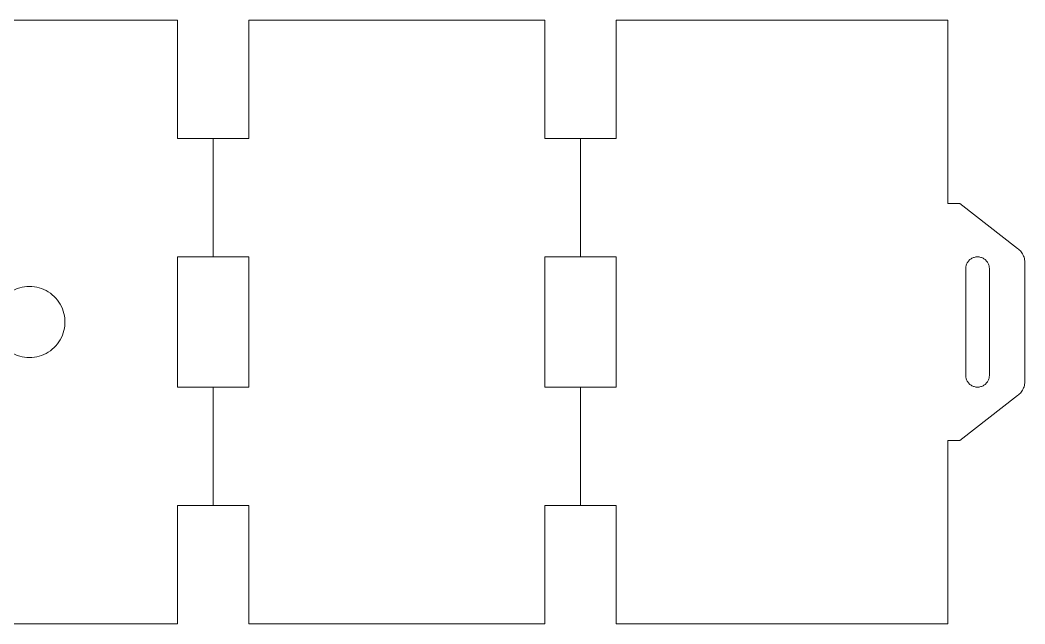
# Model space of a CAD drawing. Header units: centimetres. Extents: x -23 to 23, y -30.7 to 30.7.
# Drawn here: x 9.75 to 23.04, y 22.66 to 30.65 of the extents above; entities that cross this region are included whole.
import ezdxf

# ---------------------------------------------------------------- set-up
doc = ezdxf.new("R2010")
doc.units = ezdxf.units.CM
doc.header["$MEASUREMENT"] = 0
doc.layers.add('layer 1', color=7, linetype='Continuous')

msp = doc.modelspace()

# ---------------------------------------------------------------- linework, layer by layer
at = {"layer": 'layer 1', "color": 1, "lineweight": 9}
for points, knots in [([(7.90911, 27.51841), (7.90911, 27.51841), (7.90911, 25.79337), (7.90911, 25.79337), (7.90911, 25.79337), (7.90911, 25.79337), (7.43865, 25.79337), (7.43865, 25.79337), (7.43865, 25.79337), (7.43865, 25.79337), (7.43865, 24.22515), (7.43865, 24.22515), (7.43865, 24.22515), (7.43865, 24.22515), (7.90911, 24.22515), (7.90911, 24.22515), (7.90911, 24.22515), (7.90911, 24.22515), (7.90911, 22.65693), (7.90911, 22.65693), (7.90911, 22.65693), (7.90911, 22.65693), (11.82966, 22.65693), (11.82966, 22.65693), (11.82966, 22.65693), (11.82966, 22.65693), (11.82966, 24.22515), (11.82966, 24.22515), (11.82966, 24.22515), (11.82966, 24.22515), (12.30012, 24.22515), (12.30012, 24.22515), (12.30012, 24.22515), (12.30012, 24.22515), (12.30012, 25.79337), (12.30012, 25.79337), (12.30012, 25.79337), (12.30012, 25.79337), (11.82966, 25.79337), (11.82966, 25.79337), (11.82966, 25.79337), (11.82966, 25.79337), (11.82966, 27.51841), (11.82966, 27.51841), (11.82966, 27.51841), (11.82966, 27.51841), (12.30012, 27.51841), (12.30012, 27.51841), (12.30012, 27.51841), (12.30012, 27.51841), (12.30012, 29.08663), (12.30012, 29.08663), (12.30012, 29.08663), (12.30012, 29.08663), (11.82966, 29.08663), (11.82966, 29.08663), (11.82966, 29.08663), (11.82966, 29.08663), (11.82966, 30.65484), (11.82966, 30.65484), (11.82966, 30.65484), (11.82966, 30.65484), (7.90911, 30.65484), (7.90911, 30.65484), (7.90911, 30.65484), (7.90911, 30.65484), (7.90911, 29.08663), (7.90911, 29.08663), (7.90911, 29.08663), (7.90911, 29.08663), (7.43865, 29.08663), (7.43865, 29.08663), (7.43865, 29.08663), (7.43865, 29.08663), (7.43865, 27.51841), (7.43865, 27.51841), (7.43865, 27.51841), (7.43865, 27.51841), (7.90911, 27.51841), (7.90911, 27.51841)], [0, 0, 0, 0, 0.04761905, 0.04761905, 0.04761905, 0.04761905, 0.0952381, 0.0952381, 0.0952381, 0.0952381, 0.14285714, 0.14285714, 0.14285714, 0.14285714, 0.19047619, 0.19047619, 0.19047619, 0.19047619, 0.23809524, 0.23809524, 0.23809524, 0.23809524, 0.28571429, 0.28571429, 0.28571429, 0.28571429, 0.33333333, 0.33333333, 0.33333333, 0.33333333, 0.38095238, 0.38095238, 0.38095238, 0.38095238, 0.42857143, 0.42857143, 0.42857143, 0.42857143, 0.47619048, 0.47619048, 0.47619048, 0.47619048, 0.52380952, 0.52380952, 0.52380952, 0.52380952, 0.57142857, 0.57142857, 0.57142857, 0.57142857, 0.61904762, 0.61904762, 0.61904762, 0.61904762, 0.66666667, 0.66666667, 0.66666667, 0.66666667, 0.71428571, 0.71428571, 0.71428571, 0.71428571, 0.76190476, 0.76190476, 0.76190476, 0.76190476, 0.80952381, 0.80952381, 0.80952381, 0.80952381, 0.85714286, 0.85714286, 0.85714286, 0.85714286, 0.9047619, 0.9047619, 0.9047619, 0.9047619, 1, 1, 1, 1]), ([(12.77059, 27.51841), (12.77059, 27.51841), (12.77059, 25.79337), (12.77059, 25.79337), (12.77059, 25.79337), (12.77059, 25.79337), (12.30012, 25.79337), (12.30012, 25.79337), (12.30012, 25.79337), (12.30012, 25.79337), (12.30012, 24.22515), (12.30012, 24.22515), (12.30012, 24.22515), (12.30012, 24.22515), (12.77059, 24.22515), (12.77059, 24.22515), (12.77059, 24.22515), (12.77059, 24.22515), (12.77059, 22.65693), (12.77059, 22.65693), (12.77059, 22.65693), (12.77059, 22.65693), (16.69113, 22.65693), (16.69113, 22.65693), (16.69113, 22.65693), (16.69113, 22.65693), (16.69113, 24.22515), (16.69113, 24.22515), (16.69113, 24.22515), (16.69113, 24.22515), (17.1616, 24.22515), (17.1616, 24.22515), (17.1616, 24.22515), (17.1616, 24.22515), (17.1616, 25.79337), (17.1616, 25.79337), (17.1616, 25.79337), (17.1616, 25.79337), (16.69113, 25.79337), (16.69113, 25.79337), (16.69113, 25.79337), (16.69113, 25.79337), (16.69113, 27.51841), (16.69113, 27.51841), (16.69113, 27.51841), (16.69113, 27.51841), (17.1616, 27.51841), (17.1616, 27.51841), (17.1616, 27.51841), (17.1616, 27.51841), (17.1616, 29.08663), (17.1616, 29.08663), (17.1616, 29.08663), (17.1616, 29.08663), (16.69113, 29.08663), (16.69113, 29.08663), (16.69113, 29.08663), (16.69113, 29.08663), (16.69113, 30.65484), (16.69113, 30.65484), (16.69113, 30.65484), (16.69113, 30.65484), (12.77059, 30.65484), (12.77059, 30.65484), (12.77059, 30.65484), (12.77059, 30.65484), (12.77059, 29.08663), (12.77059, 29.08663), (12.77059, 29.08663), (12.77059, 29.08663), (12.30012, 29.08663), (12.30012, 29.08663), (12.30012, 29.08663), (12.30012, 29.08663), (12.30012, 27.51841), (12.30012, 27.51841), (12.30012, 27.51841), (12.30012, 27.51841), (12.77059, 27.51841), (12.77059, 27.51841)], [0, 0, 0, 0, 0.04761905, 0.04761905, 0.04761905, 0.04761905, 0.0952381, 0.0952381, 0.0952381, 0.0952381, 0.14285714, 0.14285714, 0.14285714, 0.14285714, 0.19047619, 0.19047619, 0.19047619, 0.19047619, 0.23809524, 0.23809524, 0.23809524, 0.23809524, 0.28571429, 0.28571429, 0.28571429, 0.28571429, 0.33333333, 0.33333333, 0.33333333, 0.33333333, 0.38095238, 0.38095238, 0.38095238, 0.38095238, 0.42857143, 0.42857143, 0.42857143, 0.42857143, 0.47619048, 0.47619048, 0.47619048, 0.47619048, 0.52380952, 0.52380952, 0.52380952, 0.52380952, 0.57142857, 0.57142857, 0.57142857, 0.57142857, 0.61904762, 0.61904762, 0.61904762, 0.61904762, 0.66666667, 0.66666667, 0.66666667, 0.66666667, 0.71428571, 0.71428571, 0.71428571, 0.71428571, 0.76190476, 0.76190476, 0.76190476, 0.76190476, 0.80952381, 0.80952381, 0.80952381, 0.80952381, 0.85714286, 0.85714286, 0.85714286, 0.85714286, 0.9047619, 0.9047619, 0.9047619, 0.9047619, 1, 1, 1, 1]), ([(17.63206, 27.51841), (17.63206, 27.51841), (17.63206, 25.79337), (17.63206, 25.79337), (17.63206, 25.79337), (17.63206, 25.79337), (17.1616, 25.79337), (17.1616, 25.79337), (17.1616, 25.79337), (17.1616, 25.79337), (17.1616, 24.22515), (17.1616, 24.22515), (17.1616, 24.22515), (17.1616, 24.22515), (17.63206, 24.22515), (17.63206, 24.22515), (17.63206, 24.22515), (17.63206, 24.22515), (17.63206, 22.65693), (17.63206, 22.65693), (17.63206, 22.65693), (17.63206, 22.65693), (22.02307, 22.65693), (22.02307, 22.65693), (22.02307, 22.65693), (22.02307, 22.65693), (22.02307, 25.08767), (22.02307, 25.08767), (22.02307, 25.08767), (22.02307, 25.08767), (22.17989, 25.08767), (22.17989, 25.08767), (22.17989, 25.08767), (22.17989, 25.08767), (22.94545, 25.68148), (22.94545, 25.68148), (22.94545, 25.68148), (22.94545, 25.68148), (22.95839, 25.69158), (22.95839, 25.69158), (22.95839, 25.69158), (22.95839, 25.69158), (22.97059, 25.70257), (22.97059, 25.70257), (22.97059, 25.70257), (22.97059, 25.70257), (22.98199, 25.71438), (22.98199, 25.71438), (22.98199, 25.71438), (22.98199, 25.71438), (22.99254, 25.72696), (22.99254, 25.72696), (22.99254, 25.72696), (22.99254, 25.72696), (23.0022, 25.74024), (23.0022, 25.74024), (23.0022, 25.74024), (23.0022, 25.74024), (23.01089, 25.75416), (23.01089, 25.75416), (23.01089, 25.75416), (23.01089, 25.75416), (23.01861, 25.76867), (23.01861, 25.76867), (23.01861, 25.76867), (23.01861, 25.76867), (23.02529, 25.78366), (23.02529, 25.78366), (23.02529, 25.78366), (23.02529, 25.78366), (23.0309, 25.79909), (23.0309, 25.79909), (23.0309, 25.79909), (23.0309, 25.79909), (23.03542, 25.81487), (23.03542, 25.81487), (23.03542, 25.81487), (23.03542, 25.81487), (23.03882, 25.83093), (23.03882, 25.83093), (23.03882, 25.83093), (23.03882, 25.83093), (23.04111, 25.84719), (23.04111, 25.84719), (23.04111, 25.84719), (23.04111, 25.84719), (23.04227, 25.86358), (23.04227, 25.86358), (23.04227, 25.86358), (23.04227, 25.86358), (23.04227, 27.44822), (23.04227, 27.44822), (23.04227, 27.44822), (23.04227, 27.44822), (23.04111, 27.46459), (23.04111, 27.46459), (23.04111, 27.46459), (23.04111, 27.46459), (23.03882, 27.48085), (23.03882, 27.48085), (23.03882, 27.48085), (23.03882, 27.48085), (23.03542, 27.49691), (23.03542, 27.49691), (23.03542, 27.49691), (23.03542, 27.49691), (23.0309, 27.51268), (23.0309, 27.51268), (23.0309, 27.51268), (23.0309, 27.51268), (23.02529, 27.52812), (23.02529, 27.52812), (23.02529, 27.52812), (23.02529, 27.52812), (23.01861, 27.54312), (23.01861, 27.54312), (23.01861, 27.54312), (23.01861, 27.54312), (23.01089, 27.55761), (23.01089, 27.55761), (23.01089, 27.55761), (23.01089, 27.55761), (23.0022, 27.57154), (23.0022, 27.57154), (23.0022, 27.57154), (23.0022, 27.57154), (22.99254, 27.58482), (22.99254, 27.58482), (22.99254, 27.58482), (22.99254, 27.58482), (22.98199, 27.5974), (22.98199, 27.5974), (22.98199, 27.5974), (22.98199, 27.5974), (22.97059, 27.60921), (22.97059, 27.60921), (22.97059, 27.60921), (22.97059, 27.60921), (22.95839, 27.6202), (22.95839, 27.6202), (22.95839, 27.6202), (22.95839, 27.6202), (22.94545, 27.6303), (22.94545, 27.6303), (22.94545, 27.6303), (22.94545, 27.6303), (22.17989, 28.22411), (22.17989, 28.22411), (22.17989, 28.22411), (22.17989, 28.22411), (22.02307, 28.22411), (22.02307, 28.22411), (22.02307, 28.22411), (22.02307, 28.22411), (22.02307, 30.65484), (22.02307, 30.65484), (22.02307, 30.65484), (22.02307, 30.65484), (17.63206, 30.65484), (17.63206, 30.65484), (17.63206, 30.65484), (17.63206, 30.65484), (17.63206, 29.08663), (17.63206, 29.08663), (17.63206, 29.08663), (17.63206, 29.08663), (17.1616, 29.08663), (17.1616, 29.08663), (17.1616, 29.08663), (17.1616, 29.08663), (17.1616, 27.51841), (17.1616, 27.51841), (17.1616, 27.51841), (17.1616, 27.51841), (17.63206, 27.51841), (17.63206, 27.51841)], [0, 0, 0, 0, 0.02222222, 0.02222222, 0.02222222, 0.02222222, 0.04444444, 0.04444444, 0.04444444, 0.04444444, 0.06666667, 0.06666667, 0.06666667, 0.06666667, 0.08888889, 0.08888889, 0.08888889, 0.08888889, 0.11111111, 0.11111111, 0.11111111, 0.11111111, 0.13333333, 0.13333333, 0.13333333, 0.13333333, 0.15555556, 0.15555556, 0.15555556, 0.15555556, 0.17777778, 0.17777778, 0.17777778, 0.17777778, 0.2, 0.2, 0.2, 0.2, 0.22222222, 0.22222222, 0.22222222, 0.22222222, 0.24444444, 0.24444444, 0.24444444, 0.24444444, 0.26666667, 0.26666667, 0.26666667, 0.26666667, 0.28888889, 0.28888889, 0.28888889, 0.28888889, 0.31111111, 0.31111111, 0.31111111, 0.31111111, 0.33333333, 0.33333333, 0.33333333, 0.33333333, 0.35555556, 0.35555556, 0.35555556, 0.35555556, 0.37777778, 0.37777778, 0.37777778, 0.37777778, 0.4, 0.4, 0.4, 0.4, 0.42222222, 0.42222222, 0.42222222, 0.42222222, 0.44444444, 0.44444444, 0.44444444, 0.44444444, 0.46666667, 0.46666667, 0.46666667, 0.46666667, 0.48888889, 0.48888889, 0.48888889, 0.48888889, 0.51111111, 0.51111111, 0.51111111, 0.51111111, 0.53333333, 0.53333333, 0.53333333, 0.53333333, 0.55555556, 0.55555556, 0.55555556, 0.55555556, 0.57777778, 0.57777778, 0.57777778, 0.57777778, 0.6, 0.6, 0.6, 0.6, 0.62222222, 0.62222222, 0.62222222, 0.62222222, 0.64444444, 0.64444444, 0.64444444, 0.64444444, 0.66666667, 0.66666667, 0.66666667, 0.66666667, 0.68888889, 0.68888889, 0.68888889, 0.68888889, 0.71111111, 0.71111111, 0.71111111, 0.71111111, 0.73333333, 0.73333333, 0.73333333, 0.73333333, 0.75555556, 0.75555556, 0.75555556, 0.75555556, 0.77777778, 0.77777778, 0.77777778, 0.77777778, 0.8, 0.8, 0.8, 0.8, 0.82222222, 0.82222222, 0.82222222, 0.82222222, 0.84444444, 0.84444444, 0.84444444, 0.84444444, 0.86666667, 0.86666667, 0.86666667, 0.86666667, 0.88888889, 0.88888889, 0.88888889, 0.88888889, 0.91111111, 0.91111111, 0.91111111, 0.91111111, 0.93333333, 0.93333333, 0.93333333, 0.93333333, 0.95555556, 0.95555556, 0.95555556, 0.95555556, 1, 1, 1, 1]), ([(22.2584, 27.36706), (22.2584, 27.36706), (22.25918, 27.37797), (22.25918, 27.37797), (22.25918, 27.37797), (22.25918, 27.37797), (22.26072, 27.38883), (22.26072, 27.38883), (22.26072, 27.38883), (22.26072, 27.38883), (22.26301, 27.39952), (22.26301, 27.39952), (22.26301, 27.39952), (22.26301, 27.39952), (22.26604, 27.41004), (22.26604, 27.41004), (22.26604, 27.41004), (22.26604, 27.41004), (22.26977, 27.42033), (22.26977, 27.42033), (22.26977, 27.42033), (22.26977, 27.42033), (22.27422, 27.43034), (22.27422, 27.43034), (22.27422, 27.43034), (22.27422, 27.43034), (22.27937, 27.44), (22.27937, 27.44), (22.27937, 27.44), (22.27937, 27.44), (22.28517, 27.44928), (22.28517, 27.44928), (22.28517, 27.44928), (22.28517, 27.44928), (22.2916, 27.45814), (22.2916, 27.45814), (22.2916, 27.45814), (22.2916, 27.45814), (22.29864, 27.46652), (22.29864, 27.46652), (22.29864, 27.46652), (22.29864, 27.46652), (22.30623, 27.47439), (22.30623, 27.47439), (22.30623, 27.47439), (22.30623, 27.47439), (22.31437, 27.48173), (22.31437, 27.48173), (22.31437, 27.48173), (22.31437, 27.48173), (22.32299, 27.48846), (22.32299, 27.48846), (22.32299, 27.48846), (22.32299, 27.48846), (22.33207, 27.49459), (22.33207, 27.49459), (22.33207, 27.49459), (22.33207, 27.49459), (22.34155, 27.50004), (22.34155, 27.50004), (22.34155, 27.50004), (22.34155, 27.50004), (22.35139, 27.50486), (22.35139, 27.50486), (22.35139, 27.50486), (22.35139, 27.50486), (22.36154, 27.50897), (22.36154, 27.50897), (22.36154, 27.50897), (22.36154, 27.50897), (22.37195, 27.51237), (22.37195, 27.51237), (22.37195, 27.51237), (22.37195, 27.51237), (22.38257, 27.51499), (22.38257, 27.51499), (22.38257, 27.51499), (22.38257, 27.51499), (22.39334, 27.5169), (22.39334, 27.5169), (22.39334, 27.5169), (22.39334, 27.5169), (22.40424, 27.51806), (22.40424, 27.51806), (22.40424, 27.51806), (22.40424, 27.51806), (22.41517, 27.51847), (22.41517, 27.51847), (22.41517, 27.51847), (22.41517, 27.51847), (22.42612, 27.51806), (22.42612, 27.51806), (22.42612, 27.51806), (22.42612, 27.51806), (22.437, 27.5169), (22.437, 27.5169), (22.437, 27.5169), (22.437, 27.5169), (22.44778, 27.51499), (22.44778, 27.51499), (22.44778, 27.51499), (22.44778, 27.51499), (22.45841, 27.51237), (22.45841, 27.51237), (22.45841, 27.51237), (22.45841, 27.51237), (22.46881, 27.50897), (22.46881, 27.50897), (22.46881, 27.50897), (22.46881, 27.50897), (22.47895, 27.50486), (22.47895, 27.50486), (22.47895, 27.50486), (22.47895, 27.50486), (22.4888, 27.50004), (22.4888, 27.50004), (22.4888, 27.50004), (22.4888, 27.50004), (22.49827, 27.49459), (22.49827, 27.49459), (22.49827, 27.49459), (22.49827, 27.49459), (22.50735, 27.48846), (22.50735, 27.48846), (22.50735, 27.48846), (22.50735, 27.48846), (22.51598, 27.48173), (22.51598, 27.48173), (22.51598, 27.48173), (22.51598, 27.48173), (22.52412, 27.47439), (22.52412, 27.47439), (22.52412, 27.47439), (22.52412, 27.47439), (22.53171, 27.46652), (22.53171, 27.46652), (22.53171, 27.46652), (22.53171, 27.46652), (22.53875, 27.45814), (22.53875, 27.45814), (22.53875, 27.45814), (22.53875, 27.45814), (22.54518, 27.44928), (22.54518, 27.44928), (22.54518, 27.44928), (22.54518, 27.44928), (22.55098, 27.44), (22.55098, 27.44), (22.55098, 27.44), (22.55098, 27.44), (22.55613, 27.43034), (22.55613, 27.43034), (22.55613, 27.43034), (22.55613, 27.43034), (22.56058, 27.42033), (22.56058, 27.42033), (22.56058, 27.42033), (22.56058, 27.42033), (22.56431, 27.41004), (22.56431, 27.41004), (22.56431, 27.41004), (22.56431, 27.41004), (22.56734, 27.39952), (22.56734, 27.39952), (22.56734, 27.39952), (22.56734, 27.39952), (22.56963, 27.38883), (22.56963, 27.38883), (22.56963, 27.38883), (22.56963, 27.38883), (22.57116, 27.37797), (22.57116, 27.37797), (22.57116, 27.37797), (22.57116, 27.37797), (22.57192, 27.36706), (22.57192, 27.36706), (22.57192, 27.36706), (22.57192, 27.36706), (22.57192, 25.94472), (22.57192, 25.94472), (22.57192, 25.94472), (22.57192, 25.94472), (22.57116, 25.9338), (22.57116, 25.9338), (22.57116, 25.9338), (22.57116, 25.9338), (22.56963, 25.92297), (22.56963, 25.92297), (22.56963, 25.92297), (22.56963, 25.92297), (22.56734, 25.91226), (22.56734, 25.91226), (22.56734, 25.91226), (22.56734, 25.91226), (22.56431, 25.90173), (22.56431, 25.90173), (22.56431, 25.90173), (22.56431, 25.90173), (22.56058, 25.89145), (22.56058, 25.89145), (22.56058, 25.89145), (22.56058, 25.89145), (22.55613, 25.88144), (22.55613, 25.88144), (22.55613, 25.88144), (22.55613, 25.88144), (22.55098, 25.87178), (22.55098, 25.87178), (22.55098, 25.87178), (22.55098, 25.87178), (22.54518, 25.8625), (22.54518, 25.8625), (22.54518, 25.8625), (22.54518, 25.8625), (22.53875, 25.85365), (22.53875, 25.85365), (22.53875, 25.85365), (22.53875, 25.85365), (22.53171, 25.84526), (22.53171, 25.84526), (22.53171, 25.84526), (22.53171, 25.84526), (22.52412, 25.83739), (22.52412, 25.83739), (22.52412, 25.83739), (22.52412, 25.83739), (22.51598, 25.83007), (22.51598, 25.83007), (22.51598, 25.83007), (22.51598, 25.83007), (22.50735, 25.82332), (22.50735, 25.82332), (22.50735, 25.82332), (22.50735, 25.82332), (22.49827, 25.81721), (22.49827, 25.81721), (22.49827, 25.81721), (22.49827, 25.81721), (22.4888, 25.81173), (22.4888, 25.81173), (22.4888, 25.81173), (22.4888, 25.81173), (22.47895, 25.80693), (22.47895, 25.80693), (22.47895, 25.80693), (22.47895, 25.80693), (22.46881, 25.80283), (22.46881, 25.80283), (22.46881, 25.80283), (22.46881, 25.80283), (22.45841, 25.79942), (22.45841, 25.79942), (22.45841, 25.79942), (22.45841, 25.79942), (22.44778, 25.7968), (22.44778, 25.7968), (22.44778, 25.7968), (22.44778, 25.7968), (22.437, 25.79489), (22.437, 25.79489), (22.437, 25.79489), (22.437, 25.79489), (22.42612, 25.79373), (22.42612, 25.79373), (22.42612, 25.79373), (22.42612, 25.79373), (22.41517, 25.79332), (22.41517, 25.79332), (22.41517, 25.79332), (22.41517, 25.79332), (22.40424, 25.79373), (22.40424, 25.79373), (22.40424, 25.79373), (22.40424, 25.79373), (22.39334, 25.79489), (22.39334, 25.79489), (22.39334, 25.79489), (22.39334, 25.79489), (22.38257, 25.7968), (22.38257, 25.7968), (22.38257, 25.7968), (22.38257, 25.7968), (22.37195, 25.79942), (22.37195, 25.79942), (22.37195, 25.79942), (22.37195, 25.79942), (22.36154, 25.80283), (22.36154, 25.80283), (22.36154, 25.80283), (22.36154, 25.80283), (22.35139, 25.80693), (22.35139, 25.80693), (22.35139, 25.80693), (22.35139, 25.80693), (22.34155, 25.81173), (22.34155, 25.81173), (22.34155, 25.81173), (22.34155, 25.81173), (22.33207, 25.81721), (22.33207, 25.81721), (22.33207, 25.81721), (22.33207, 25.81721), (22.32299, 25.82332), (22.32299, 25.82332), (22.32299, 25.82332), (22.32299, 25.82332), (22.31437, 25.83007), (22.31437, 25.83007), (22.31437, 25.83007), (22.31437, 25.83007), (22.30623, 25.83739), (22.30623, 25.83739), (22.30623, 25.83739), (22.30623, 25.83739), (22.29864, 25.84526), (22.29864, 25.84526), (22.29864, 25.84526), (22.29864, 25.84526), (22.2916, 25.85365), (22.2916, 25.85365), (22.2916, 25.85365), (22.2916, 25.85365), (22.28517, 25.8625), (22.28517, 25.8625), (22.28517, 25.8625), (22.28517, 25.8625), (22.27937, 25.87178), (22.27937, 25.87178), (22.27937, 25.87178), (22.27937, 25.87178), (22.27422, 25.88144), (22.27422, 25.88144), (22.27422, 25.88144), (22.27422, 25.88144), (22.26977, 25.89145), (22.26977, 25.89145), (22.26977, 25.89145), (22.26977, 25.89145), (22.26604, 25.90173), (22.26604, 25.90173), (22.26604, 25.90173), (22.26604, 25.90173), (22.26301, 25.91226), (22.26301, 25.91226), (22.26301, 25.91226), (22.26301, 25.91226), (22.26072, 25.92297), (22.26072, 25.92297), (22.26072, 25.92297), (22.26072, 25.92297), (22.25918, 25.9338), (22.25918, 25.9338), (22.25918, 25.9338), (22.25918, 25.9338), (22.2584, 25.94472), (22.2584, 25.94472), (22.2584, 25.94472), (22.2584, 25.94472), (22.2584, 27.36706), (22.2584, 27.36706)], [0, 0, 0, 0, 0.01098901, 0.01098901, 0.01098901, 0.01098901, 0.02197802, 0.02197802, 0.02197802, 0.02197802, 0.03296703, 0.03296703, 0.03296703, 0.03296703, 0.04395604, 0.04395604, 0.04395604, 0.04395604, 0.05494505, 0.05494505, 0.05494505, 0.05494505, 0.06593407, 0.06593407, 0.06593407, 0.06593407, 0.07692308, 0.07692308, 0.07692308, 0.07692308, 0.08791209, 0.08791209, 0.08791209, 0.08791209, 0.0989011, 0.0989011, 0.0989011, 0.0989011, 0.10989011, 0.10989011, 0.10989011, 0.10989011, 0.12087912, 0.12087912, 0.12087912, 0.12087912, 0.13186813, 0.13186813, 0.13186813, 0.13186813, 0.14285714, 0.14285714, 0.14285714, 0.14285714, 0.15384615, 0.15384615, 0.15384615, 0.15384615, 0.16483516, 0.16483516, 0.16483516, 0.16483516, 0.17582418, 0.17582418, 0.17582418, 0.17582418, 0.18681319, 0.18681319, 0.18681319, 0.18681319, 0.1978022, 0.1978022, 0.1978022, 0.1978022, 0.20879121, 0.20879121, 0.20879121, 0.20879121, 0.21978022, 0.21978022, 0.21978022, 0.21978022, 0.23076923, 0.23076923, 0.23076923, 0.23076923, 0.24175824, 0.24175824, 0.24175824, 0.24175824, 0.25274725, 0.25274725, 0.25274725, 0.25274725, 0.26373626, 0.26373626, 0.26373626, 0.26373626, 0.27472527, 0.27472527, 0.27472527, 0.27472527, 0.28571429, 0.28571429, 0.28571429, 0.28571429, 0.2967033, 0.2967033, 0.2967033, 0.2967033, 0.30769231, 0.30769231, 0.30769231, 0.30769231, 0.31868132, 0.31868132, 0.31868132, 0.31868132, 0.32967033, 0.32967033, 0.32967033, 0.32967033, 0.34065934, 0.34065934, 0.34065934, 0.34065934, 0.35164835, 0.35164835, 0.35164835, 0.35164835, 0.36263736, 0.36263736, 0.36263736, 0.36263736, 0.37362637, 0.37362637, 0.37362637, 0.37362637, 0.38461538, 0.38461538, 0.38461538, 0.38461538, 0.3956044, 0.3956044, 0.3956044, 0.3956044, 0.40659341, 0.40659341, 0.40659341, 0.40659341, 0.41758242, 0.41758242, 0.41758242, 0.41758242, 0.42857143, 0.42857143, 0.42857143, 0.42857143, 0.43956044, 0.43956044, 0.43956044, 0.43956044, 0.45054945, 0.45054945, 0.45054945, 0.45054945, 0.46153846, 0.46153846, 0.46153846, 0.46153846, 0.47252747, 0.47252747, 0.47252747, 0.47252747, 0.48351648, 0.48351648, 0.48351648, 0.48351648, 0.49450549, 0.49450549, 0.49450549, 0.49450549, 0.50549451, 0.50549451, 0.50549451, 0.50549451, 0.51648352, 0.51648352, 0.51648352, 0.51648352, 0.52747253, 0.52747253, 0.52747253, 0.52747253, 0.53846154, 0.53846154, 0.53846154, 0.53846154, 0.54945055, 0.54945055, 0.54945055, 0.54945055, 0.56043956, 0.56043956, 0.56043956, 0.56043956, 0.57142857, 0.57142857, 0.57142857, 0.57142857, 0.58241758, 0.58241758, 0.58241758, 0.58241758, 0.59340659, 0.59340659, 0.59340659, 0.59340659, 0.6043956, 0.6043956, 0.6043956, 0.6043956, 0.61538462, 0.61538462, 0.61538462, 0.61538462, 0.62637363, 0.62637363, 0.62637363, 0.62637363, 0.63736264, 0.63736264, 0.63736264, 0.63736264, 0.64835165, 0.64835165, 0.64835165, 0.64835165, 0.65934066, 0.65934066, 0.65934066, 0.65934066, 0.67032967, 0.67032967, 0.67032967, 0.67032967, 0.68131868, 0.68131868, 0.68131868, 0.68131868, 0.69230769, 0.69230769, 0.69230769, 0.69230769, 0.7032967, 0.7032967, 0.7032967, 0.7032967, 0.71428571, 0.71428571, 0.71428571, 0.71428571, 0.72527473, 0.72527473, 0.72527473, 0.72527473, 0.73626374, 0.73626374, 0.73626374, 0.73626374, 0.74725275, 0.74725275, 0.74725275, 0.74725275, 0.75824176, 0.75824176, 0.75824176, 0.75824176, 0.76923077, 0.76923077, 0.76923077, 0.76923077, 0.78021978, 0.78021978, 0.78021978, 0.78021978, 0.79120879, 0.79120879, 0.79120879, 0.79120879, 0.8021978, 0.8021978, 0.8021978, 0.8021978, 0.81318681, 0.81318681, 0.81318681, 0.81318681, 0.82417582, 0.82417582, 0.82417582, 0.82417582, 0.83516484, 0.83516484, 0.83516484, 0.83516484, 0.84615385, 0.84615385, 0.84615385, 0.84615385, 0.85714286, 0.85714286, 0.85714286, 0.85714286, 0.86813187, 0.86813187, 0.86813187, 0.86813187, 0.87912088, 0.87912088, 0.87912088, 0.87912088, 0.89010989, 0.89010989, 0.89010989, 0.89010989, 0.9010989, 0.9010989, 0.9010989, 0.9010989, 0.91208791, 0.91208791, 0.91208791, 0.91208791, 0.92307692, 0.92307692, 0.92307692, 0.92307692, 0.93406593, 0.93406593, 0.93406593, 0.93406593, 0.94505495, 0.94505495, 0.94505495, 0.94505495, 0.95604396, 0.95604396, 0.95604396, 0.95604396, 0.96703297, 0.96703297, 0.96703297, 0.96703297, 0.97802198, 0.97802198, 0.97802198, 0.97802198, 1, 1, 1, 1]), ([(9.3992, 26.67231), (9.3992, 26.67231), (9.40149, 26.70507), (9.40149, 26.70507), (9.40149, 26.70507), (9.40149, 26.70507), (9.40607, 26.73759), (9.40607, 26.73759), (9.40607, 26.73759), (9.40607, 26.73759), (9.41289, 26.76971), (9.41289, 26.76971), (9.41289, 26.76971), (9.41289, 26.76971), (9.42194, 26.80128), (9.42194, 26.80128), (9.42194, 26.80128), (9.42194, 26.80128), (9.43318, 26.83213), (9.43318, 26.83213), (9.43318, 26.83213), (9.43318, 26.83213), (9.44653, 26.86213), (9.44653, 26.86213), (9.44653, 26.86213), (9.44653, 26.86213), (9.46195, 26.89112), (9.46195, 26.89112), (9.46195, 26.89112), (9.46195, 26.89112), (9.47935, 26.91897), (9.47935, 26.91897), (9.47935, 26.91897), (9.47935, 26.91897), (9.49866, 26.94554), (9.49866, 26.94554), (9.49866, 26.94554), (9.49866, 26.94554), (9.51977, 26.97069), (9.51977, 26.97069), (9.51977, 26.97069), (9.51977, 26.97069), (9.54257, 26.99431), (9.54257, 26.99431), (9.54257, 26.99431), (9.54257, 26.99431), (9.56697, 27.01628), (9.56697, 27.01628), (9.56697, 27.01628), (9.56697, 27.01628), (9.59284, 27.03651), (9.59284, 27.03651), (9.59284, 27.03651), (9.59284, 27.03651), (9.62007, 27.05488), (9.62007, 27.05488), (9.62007, 27.05488), (9.62007, 27.05488), (9.64852, 27.07128), (9.64852, 27.07128), (9.64852, 27.07128), (9.64852, 27.07128), (9.67803, 27.08567), (9.67803, 27.08567), (9.67803, 27.08567), (9.67803, 27.08567), (9.70848, 27.09799), (9.70848, 27.09799), (9.70848, 27.09799), (9.70848, 27.09799), (9.73971, 27.10813), (9.73971, 27.10813), (9.73971, 27.10813), (9.73971, 27.10813), (9.77157, 27.11607), (9.77157, 27.11607), (9.77157, 27.11607), (9.77157, 27.11607), (9.80391, 27.12178), (9.80391, 27.12178), (9.80391, 27.12178), (9.80391, 27.12178), (9.83656, 27.12521), (9.83656, 27.12521), (9.83656, 27.12521), (9.83656, 27.12521), (9.86938, 27.12635), (9.86938, 27.12635), (9.86938, 27.12635), (9.86938, 27.12635), (9.90221, 27.12521), (9.90221, 27.12521), (9.90221, 27.12521), (9.90221, 27.12521), (9.93486, 27.12178), (9.93486, 27.12178), (9.93486, 27.12178), (9.93486, 27.12178), (9.96719, 27.11607), (9.96719, 27.11607), (9.96719, 27.11607), (9.96719, 27.11607), (9.99906, 27.10813), (9.99906, 27.10813), (9.99906, 27.10813), (9.99906, 27.10813), (10.0303, 27.09799), (10.0303, 27.09799), (10.0303, 27.09799), (10.0303, 27.09799), (10.06074, 27.08567), (10.06074, 27.08567), (10.06074, 27.08567), (10.06074, 27.08567), (10.09025, 27.07128), (10.09025, 27.07128), (10.09025, 27.07128), (10.09025, 27.07128), (10.1187, 27.05488), (10.1187, 27.05488), (10.1187, 27.05488), (10.1187, 27.05488), (10.14592, 27.03651), (10.14592, 27.03651), (10.14592, 27.03651), (10.14592, 27.03651), (10.1718, 27.01628), (10.1718, 27.01628), (10.1718, 27.01628), (10.1718, 27.01628), (10.1962, 26.99431), (10.1962, 26.99431), (10.1962, 26.99431), (10.1962, 26.99431), (10.219, 26.97069), (10.219, 26.97069), (10.219, 26.97069), (10.219, 26.97069), (10.24011, 26.94554), (10.24011, 26.94554), (10.24011, 26.94554), (10.24011, 26.94554), (10.25942, 26.91897), (10.25942, 26.91897), (10.25942, 26.91897), (10.25942, 26.91897), (10.27682, 26.89112), (10.27682, 26.89112), (10.27682, 26.89112), (10.27682, 26.89112), (10.29224, 26.86213), (10.29224, 26.86213), (10.29224, 26.86213), (10.29224, 26.86213), (10.3056, 26.83213), (10.3056, 26.83213), (10.3056, 26.83213), (10.3056, 26.83213), (10.31683, 26.80128), (10.31683, 26.80128), (10.31683, 26.80128), (10.31683, 26.80128), (10.32588, 26.76971), (10.32588, 26.76971), (10.32588, 26.76971), (10.32588, 26.76971), (10.3327, 26.73759), (10.3327, 26.73759), (10.3327, 26.73759), (10.3327, 26.73759), (10.33728, 26.70507), (10.33728, 26.70507), (10.33728, 26.70507), (10.33728, 26.70507), (10.33957, 26.67231), (10.33957, 26.67231), (10.33957, 26.67231), (10.33957, 26.67231), (10.33957, 26.63947), (10.33957, 26.63947), (10.33957, 26.63947), (10.33957, 26.63947), (10.33728, 26.60671), (10.33728, 26.60671), (10.33728, 26.60671), (10.33728, 26.60671), (10.3327, 26.5742), (10.3327, 26.5742), (10.3327, 26.5742), (10.3327, 26.5742), (10.32588, 26.54207), (10.32588, 26.54207), (10.32588, 26.54207), (10.32588, 26.54207), (10.31683, 26.51052), (10.31683, 26.51052), (10.31683, 26.51052), (10.31683, 26.51052), (10.3056, 26.47965), (10.3056, 26.47965), (10.3056, 26.47965), (10.3056, 26.47965), (10.29224, 26.44965), (10.29224, 26.44965), (10.29224, 26.44965), (10.29224, 26.44965), (10.27682, 26.42066), (10.27682, 26.42066), (10.27682, 26.42066), (10.27682, 26.42066), (10.25942, 26.3928), (10.25942, 26.3928), (10.25942, 26.3928), (10.25942, 26.3928), (10.24011, 26.36624), (10.24011, 26.36624), (10.24011, 26.36624), (10.24011, 26.36624), (10.219, 26.34109), (10.219, 26.34109), (10.219, 26.34109), (10.219, 26.34109), (10.1962, 26.31747), (10.1962, 26.31747), (10.1962, 26.31747), (10.1962, 26.31747), (10.1718, 26.2955), (10.1718, 26.2955), (10.1718, 26.2955), (10.1718, 26.2955), (10.14592, 26.27528), (10.14592, 26.27528), (10.14592, 26.27528), (10.14592, 26.27528), (10.1187, 26.25692), (10.1187, 26.25692), (10.1187, 26.25692), (10.1187, 26.25692), (10.09025, 26.2405), (10.09025, 26.2405), (10.09025, 26.2405), (10.09025, 26.2405), (10.06074, 26.2261), (10.06074, 26.2261), (10.06074, 26.2261), (10.06074, 26.2261), (10.0303, 26.21379), (10.0303, 26.21379), (10.0303, 26.21379), (10.0303, 26.21379), (9.99906, 26.20365), (9.99906, 26.20365), (9.99906, 26.20365), (9.99906, 26.20365), (9.96719, 26.19571), (9.96719, 26.19571), (9.96719, 26.19571), (9.96719, 26.19571), (9.93486, 26.19), (9.93486, 26.19), (9.93486, 26.19), (9.93486, 26.19), (9.90221, 26.18657), (9.90221, 26.18657), (9.90221, 26.18657), (9.90221, 26.18657), (9.86938, 26.18542), (9.86938, 26.18542), (9.86938, 26.18542), (9.86938, 26.18542), (9.83656, 26.18657), (9.83656, 26.18657), (9.83656, 26.18657), (9.83656, 26.18657), (9.80391, 26.19), (9.80391, 26.19), (9.80391, 26.19), (9.80391, 26.19), (9.77157, 26.19571), (9.77157, 26.19571), (9.77157, 26.19571), (9.77157, 26.19571), (9.73971, 26.20365), (9.73971, 26.20365), (9.73971, 26.20365), (9.73971, 26.20365), (9.70848, 26.21379), (9.70848, 26.21379), (9.70848, 26.21379), (9.70848, 26.21379), (9.67803, 26.2261), (9.67803, 26.2261), (9.67803, 26.2261), (9.67803, 26.2261), (9.64852, 26.2405), (9.64852, 26.2405), (9.64852, 26.2405), (9.64852, 26.2405), (9.62007, 26.25692), (9.62007, 26.25692), (9.62007, 26.25692), (9.62007, 26.25692), (9.59284, 26.27528), (9.59284, 26.27528), (9.59284, 26.27528), (9.59284, 26.27528), (9.56697, 26.2955), (9.56697, 26.2955), (9.56697, 26.2955), (9.56697, 26.2955), (9.54257, 26.31747), (9.54257, 26.31747), (9.54257, 26.31747), (9.54257, 26.31747), (9.51977, 26.34109), (9.51977, 26.34109), (9.51977, 26.34109), (9.51977, 26.34109), (9.49866, 26.36624), (9.49866, 26.36624), (9.49866, 26.36624), (9.49866, 26.36624), (9.47935, 26.3928), (9.47935, 26.3928), (9.47935, 26.3928), (9.47935, 26.3928), (9.46195, 26.42066), (9.46195, 26.42066), (9.46195, 26.42066), (9.46195, 26.42066), (9.44653, 26.44965), (9.44653, 26.44965), (9.44653, 26.44965), (9.44653, 26.44965), (9.43318, 26.47965), (9.43318, 26.47965), (9.43318, 26.47965), (9.43318, 26.47965), (9.42194, 26.51052), (9.42194, 26.51052), (9.42194, 26.51052), (9.42194, 26.51052), (9.41289, 26.54207), (9.41289, 26.54207), (9.41289, 26.54207), (9.41289, 26.54207), (9.40607, 26.5742), (9.40607, 26.5742), (9.40607, 26.5742), (9.40607, 26.5742), (9.40149, 26.60671), (9.40149, 26.60671), (9.40149, 26.60671), (9.40149, 26.60671), (9.3992, 26.63947), (9.3992, 26.63947), (9.3992, 26.63947), (9.3992, 26.63947), (9.3992, 26.67231), (9.3992, 26.67231)], [0, 0, 0, 0, 0.01098901, 0.01098901, 0.01098901, 0.01098901, 0.02197802, 0.02197802, 0.02197802, 0.02197802, 0.03296703, 0.03296703, 0.03296703, 0.03296703, 0.04395604, 0.04395604, 0.04395604, 0.04395604, 0.05494505, 0.05494505, 0.05494505, 0.05494505, 0.06593407, 0.06593407, 0.06593407, 0.06593407, 0.07692308, 0.07692308, 0.07692308, 0.07692308, 0.08791209, 0.08791209, 0.08791209, 0.08791209, 0.0989011, 0.0989011, 0.0989011, 0.0989011, 0.10989011, 0.10989011, 0.10989011, 0.10989011, 0.12087912, 0.12087912, 0.12087912, 0.12087912, 0.13186813, 0.13186813, 0.13186813, 0.13186813, 0.14285714, 0.14285714, 0.14285714, 0.14285714, 0.15384615, 0.15384615, 0.15384615, 0.15384615, 0.16483516, 0.16483516, 0.16483516, 0.16483516, 0.17582418, 0.17582418, 0.17582418, 0.17582418, 0.18681319, 0.18681319, 0.18681319, 0.18681319, 0.1978022, 0.1978022, 0.1978022, 0.1978022, 0.20879121, 0.20879121, 0.20879121, 0.20879121, 0.21978022, 0.21978022, 0.21978022, 0.21978022, 0.23076923, 0.23076923, 0.23076923, 0.23076923, 0.24175824, 0.24175824, 0.24175824, 0.24175824, 0.25274725, 0.25274725, 0.25274725, 0.25274725, 0.26373626, 0.26373626, 0.26373626, 0.26373626, 0.27472527, 0.27472527, 0.27472527, 0.27472527, 0.28571429, 0.28571429, 0.28571429, 0.28571429, 0.2967033, 0.2967033, 0.2967033, 0.2967033, 0.30769231, 0.30769231, 0.30769231, 0.30769231, 0.31868132, 0.31868132, 0.31868132, 0.31868132, 0.32967033, 0.32967033, 0.32967033, 0.32967033, 0.34065934, 0.34065934, 0.34065934, 0.34065934, 0.35164835, 0.35164835, 0.35164835, 0.35164835, 0.36263736, 0.36263736, 0.36263736, 0.36263736, 0.37362637, 0.37362637, 0.37362637, 0.37362637, 0.38461538, 0.38461538, 0.38461538, 0.38461538, 0.3956044, 0.3956044, 0.3956044, 0.3956044, 0.40659341, 0.40659341, 0.40659341, 0.40659341, 0.41758242, 0.41758242, 0.41758242, 0.41758242, 0.42857143, 0.42857143, 0.42857143, 0.42857143, 0.43956044, 0.43956044, 0.43956044, 0.43956044, 0.45054945, 0.45054945, 0.45054945, 0.45054945, 0.46153846, 0.46153846, 0.46153846, 0.46153846, 0.47252747, 0.47252747, 0.47252747, 0.47252747, 0.48351648, 0.48351648, 0.48351648, 0.48351648, 0.49450549, 0.49450549, 0.49450549, 0.49450549, 0.50549451, 0.50549451, 0.50549451, 0.50549451, 0.51648352, 0.51648352, 0.51648352, 0.51648352, 0.52747253, 0.52747253, 0.52747253, 0.52747253, 0.53846154, 0.53846154, 0.53846154, 0.53846154, 0.54945055, 0.54945055, 0.54945055, 0.54945055, 0.56043956, 0.56043956, 0.56043956, 0.56043956, 0.57142857, 0.57142857, 0.57142857, 0.57142857, 0.58241758, 0.58241758, 0.58241758, 0.58241758, 0.59340659, 0.59340659, 0.59340659, 0.59340659, 0.6043956, 0.6043956, 0.6043956, 0.6043956, 0.61538462, 0.61538462, 0.61538462, 0.61538462, 0.62637363, 0.62637363, 0.62637363, 0.62637363, 0.63736264, 0.63736264, 0.63736264, 0.63736264, 0.64835165, 0.64835165, 0.64835165, 0.64835165, 0.65934066, 0.65934066, 0.65934066, 0.65934066, 0.67032967, 0.67032967, 0.67032967, 0.67032967, 0.68131868, 0.68131868, 0.68131868, 0.68131868, 0.69230769, 0.69230769, 0.69230769, 0.69230769, 0.7032967, 0.7032967, 0.7032967, 0.7032967, 0.71428571, 0.71428571, 0.71428571, 0.71428571, 0.72527473, 0.72527473, 0.72527473, 0.72527473, 0.73626374, 0.73626374, 0.73626374, 0.73626374, 0.74725275, 0.74725275, 0.74725275, 0.74725275, 0.75824176, 0.75824176, 0.75824176, 0.75824176, 0.76923077, 0.76923077, 0.76923077, 0.76923077, 0.78021978, 0.78021978, 0.78021978, 0.78021978, 0.79120879, 0.79120879, 0.79120879, 0.79120879, 0.8021978, 0.8021978, 0.8021978, 0.8021978, 0.81318681, 0.81318681, 0.81318681, 0.81318681, 0.82417582, 0.82417582, 0.82417582, 0.82417582, 0.83516484, 0.83516484, 0.83516484, 0.83516484, 0.84615385, 0.84615385, 0.84615385, 0.84615385, 0.85714286, 0.85714286, 0.85714286, 0.85714286, 0.86813187, 0.86813187, 0.86813187, 0.86813187, 0.87912088, 0.87912088, 0.87912088, 0.87912088, 0.89010989, 0.89010989, 0.89010989, 0.89010989, 0.9010989, 0.9010989, 0.9010989, 0.9010989, 0.91208791, 0.91208791, 0.91208791, 0.91208791, 0.92307692, 0.92307692, 0.92307692, 0.92307692, 0.93406593, 0.93406593, 0.93406593, 0.93406593, 0.94505495, 0.94505495, 0.94505495, 0.94505495, 0.95604396, 0.95604396, 0.95604396, 0.95604396, 0.96703297, 0.96703297, 0.96703297, 0.96703297, 0.97802198, 0.97802198, 0.97802198, 0.97802198, 1, 1, 1, 1])]:
    msp.add_open_spline(points, degree=3, knots=knots, dxfattribs=at)

doc.saveas('drawing.dxf')
